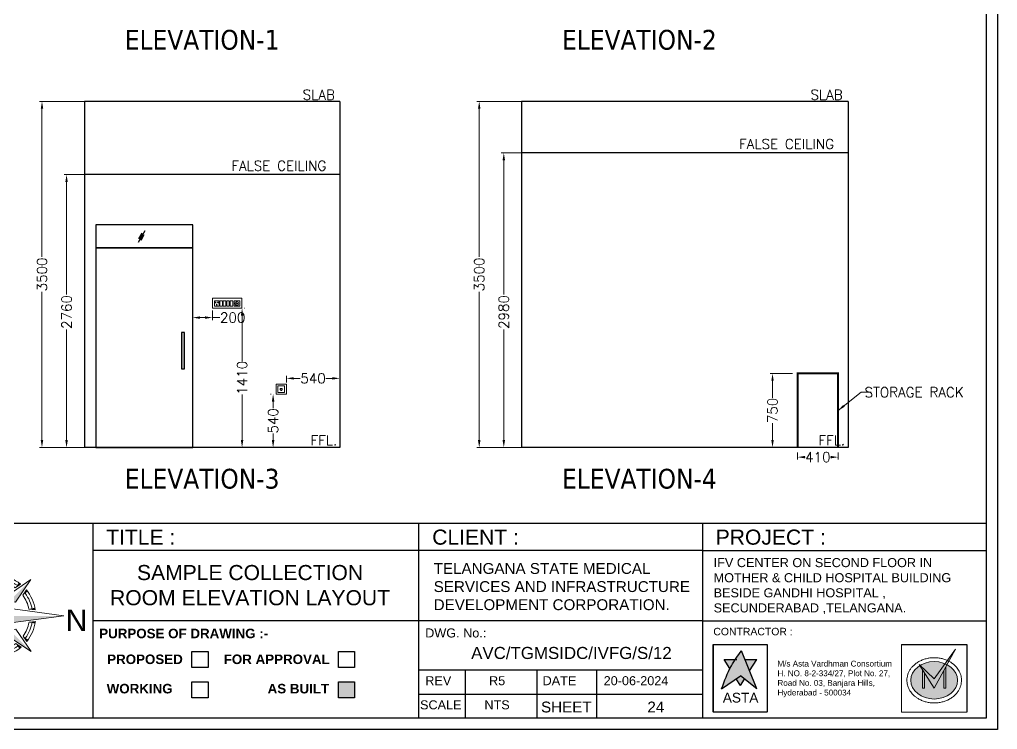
# Model space of a CAD drawing. Header units: millimetres. Extents: x 3552052 to 4144896, y -707811 to -630695.
# Drawn here: x 3852617 to 3862504, y -699197 to -692020 of the extents above; entities that cross this region are included whole.
import ezdxf
from ezdxf.enums import TextEntityAlignment as Align

# ---------------------------------------------------------------- set-up
doc = ezdxf.new("R2010")
doc.units = ezdxf.units.MM
doc.header["$LTSCALE"] = 6
doc.header["$MEASUREMENT"] = 0
doc.linetypes.add('HIDDEN', pattern=[0.375, 0.25, -0.125])
doc.layers.get('0').update_dxf_attribs({"linetype": 'CONTINUOUS', "lineweight": 0})
doc.layers.get('Defpoints').update_dxf_attribs({"linetype": 'CONTINUOUS', "lineweight": 0})
for name, color, linetype, lineweight in [('0.0', 8, 'CONTINUOUS', 0), ('ELE-4M RAW P.SB', 40, 'CONTINUOUS', 0), ('ELE-4M UPS P.SB', 3, 'CONTINUOUS', 0), ('ELE-6M RAW P.SB', 40, 'HIDDEN', 0), ('ELE-SOCKET NMBERING', 7, 'CONTINUOUS', 9), ('ELE.LAN POINT', 3, 'CONTINUOUS', 0), ('EQP', 6, 'CONTINUOUS', 0), ('formate text', 8, 'CONTINUOUS', 0), ('hatch', 252, 'CONTINUOUS', 0), ('MEP_HVAC_RA_DUCT', 1, 'CONTINUOUS', 0), ('MEP_HVAC_TEXT', 7, 'CONTINUOUS', 0), ('SECTION', 251, 'CONTINUOUS', 0), ('TITLE', 7, 'CONTINUOUS', 0), ('TXT', 7, 'CONTINUOUS', 0), ('WALL', 8, 'CONTINUOUS', 0)]:
    doc.layers.add(name, color=color, linetype=linetype, lineweight=lineweight)
doc.styles.add('Annotation', font='tahoma.ttf')
doc.styles.add('ARIAL', font='arial.ttf')
doc.styles.add('FORMATE', font='arialbd.ttf')
doc.styles.add('ROMANS', font='romans.shx')
doc.styles.add('style3', font='arialbd.ttf')
doc.dimstyles.new('AEPL1', dxfattribs={"dimtxt": 100, "dimasz": 75, "dimexe": 25, "dimexo": 50, "dimtad": 0, "dimdec": 0, "dimtxsty": 'ROMANS', "dimcen": 2.5, "dimclrd": 7, "dimclre": 7, "dimclrt": 7, "dimadec": 0, "dimazin": 0, "dimtfac": 1, "dimtdec": 0, "dimtmove": 0, "dimatfit": 3, "dimfxl": 1, "dimlwd": 0, "dimlwe": 0, "dimarcsym": 0})

# ---------------------------------------------------------------- blocks, each defined once
blk = doc.blocks.new('*D368')
at = {"layer": 'Defpoints', "color": 0, "transparency": 16777216}
for p in [(3853092.1, -693587.1), (3853479.8, -693587.1), (3853471.8, -696347.1)]:
    blk.add_point(p, dxfattribs=at)
at = {"layer": 'ELE-4M UPS P.SB', "color": 7, "lineweight": 0, "transparency": 16777216}
for p, q in [((3853429.8, -693587.1), (3853067.1, -693587.1)), ((3853092.1, -693662.1), (3853092.1, -694800.3)), ((3853092.1, -696272.1), (3853092.1, -695153.9)), ((3853421.8, -696347.1), (3853067.1, -696347.1))]:
    blk.add_line(p, q, dxfattribs=at)
at = {"layer": 'ELE-4M UPS P.SB', "color": 7, "transparency": 16777216}
for points in [[(3853079.6, -693662.1), (3853104.6, -693662.1), (3853092.1, -693587.1)], [(3853079.6, -696272.1), (3853104.6, -696272.1), (3853092.1, -696347.1)]]:
    blk.add_solid(points, dxfattribs=at)
at = {"layer": 'ELE-4M UPS P.SB', "color": 7, "lineweight": -3, "transparency": 16777216, "insert": (3853092.1, -694977.1), "char_height": 100, "attachment_point": 5, "rotation": 90, "style": 'ROMANS'}
blk.add_mtext('2760', dxfattribs=at)
blk = doc.blocks.new('*D369')
at = {"layer": 'Defpoints', "color": 0, "transparency": 16777216}
for p in [(3852843.7, -692847.1), (3853518.2, -692847.1), (3853471.8, -696347.1)]:
    blk.add_point(p, dxfattribs=at)
at = {"layer": 'ELE-4M UPS P.SB', "color": 7, "lineweight": 0, "transparency": 16777216}
for p, q in [((3853468.2, -692847.1), (3852818.7, -692847.1)), ((3852843.7, -692922.1), (3852843.7, -694420.3)), ((3852843.7, -696272.1), (3852843.7, -694773.9)), ((3853421.8, -696347.1), (3852818.7, -696347.1))]:
    blk.add_line(p, q, dxfattribs=at)
at = {"layer": 'ELE-4M UPS P.SB', "color": 7, "transparency": 16777216}
for points in [[(3852831.2, -692922.1), (3852856.2, -692922.1), (3852843.7, -692847.1)], [(3852831.2, -696272.1), (3852856.2, -696272.1), (3852843.7, -696347.1)]]:
    blk.add_solid(points, dxfattribs=at)
at = {"layer": 'ELE-4M UPS P.SB', "color": 7, "lineweight": -3, "transparency": 16777216, "insert": (3852843.7, -694597.1), "char_height": 100, "attachment_point": 5, "rotation": 90, "style": 'ROMANS'}
blk.add_mtext('3500', dxfattribs=at)
blk = doc.blocks.new('DFGG')
at = {"layer": 'ELE-4M RAW P.SB', "color": 40, "ltscale": 10}
for p, q in [((3584690.5, -679090.2), (3584683, -679091.7)), ((3584684.4, -679095.5), (3584690.9, -679091.3)), ((3584692, -679080.7), (3584692.3, -679088.5)), ((3584693.4, -679092), (3584698.4, -679097.8)), ((3584693.5, -679088.6), (3584695.9, -679081.4)), ((3584701, -679094.7), (3584694, -679091.1)), ((3584873.2, -679064.5), (3584919.4, -679064.5)), ((3584873.2, -679117.2), (3584873.2, -679064.5)), ((3584919.4, -679117.2), (3584873.2, -679117.2)), ((3584919.4, -679064.5), (3584919.4, -679117.2))]:
    blk.add_line(p, q, dxfattribs=at)
for points in [[(3584939.4, -679144.9), (3584643.2, -679144.9), (3584643.2, -679044.9), (3584939.4, -679044.9)], [(3584721.1, -679117.6), (3584663.1, -679117.6), (3584663.1, -679064.8), (3584721.1, -679064.8)], [(3584760.8, -679117.2), (3584734.4, -679117.2), (3584734.4, -679064.5), (3584760.8, -679064.5)], [(3584830.2, -679117.2), (3584803.8, -679117.2), (3584803.8, -679064.5), (3584830.2, -679064.5)], [(3584864.9, -679117.2), (3584838.5, -679117.2), (3584838.5, -679064.5), (3584864.9, -679064.5)]]:
    blk.add_lwpolyline(points, close=True, dxfattribs=at)
for radius in [19.1, 1.78]:
    blk.add_circle((3584692.4, -679090.3), radius, dxfattribs=at)
for centre, radius, start, end in [((3584883.1, -679101.2), 3.1, 5.26891, 272.51003), ((3584885.5, -679103.3), 2.5, 202.68381, 75.09514), ((3584896.3, -679077.8), 3.6, 307.15837, 232.84163), ((3584896.3, -679081.4), 2.29, 161.40312, 18.59688), ((3584907, -679103.3), 2.5, 104.90486, 337.31619), ((3584909.5, -679101.2), 3.1, 267.48997, 174.73109)]:
    blk.add_arc(centre, radius, start, end, dxfattribs=at)
at = {"layer": 'ELE-6M RAW P.SB', "color": 3, "linetype": 'ByBlock'}
blk.add_lwpolyline([(3584795.5, -679117.2), (3584769.1, -679117.2), (3584769.1, -679064.5), (3584795.5, -679064.5)], close=True, dxfattribs=at)
blk = doc.blocks.new('Voice')
at = {"layer": 'ELE.LAN POINT', "color": 6}
for points in [[(0, -32), (128, -32), (128, 92), (0, 92)], [(22, -10), (106, -10), (106, 70), (22, 70)], [(77, 21), (70, 21), (70, 12), (58, 12), (58, 21), (51, 21), (51, 39), (77, 39)], [(76, 23), (68, 23), (68, 13), (59, 13), (59, 23), (52, 23), (52, 37), (76, 37)]]:
    blk.add_lwpolyline(points, close=True, dxfattribs=at)
blk = doc.blocks.new('*D370')
at = {"layer": 'Defpoints', "color": 0, "transparency": 16777216}
for p in [(3854367.4, -694912.2), (3854567.4, -694912.2), (3854567.4, -695033.2)]:
    blk.add_point(p, dxfattribs=at)
at = {"layer": 'ELE-4M UPS P.SB', "color": 7, "lineweight": 0, "transparency": 16777216}
for p, q in [((3854367.4, -694962.2), (3854367.4, -695058.2)), ((3854442.4, -695033.2), (3854492.4, -695033.2)), ((3854567.4, -694962.2), (3854567.4, -695058.2)), ((3854567.4, -695033.2), (3854642.4, -695033.2))]:
    blk.add_line(p, q, dxfattribs=at)
at = {"layer": 'ELE-4M UPS P.SB', "color": 7, "transparency": 16777216}
for points in [[(3854442.4, -695020.7), (3854442.4, -695045.7), (3854367.4, -695033.2)], [(3854492.4, -695020.7), (3854492.4, -695045.7), (3854567.4, -695033.2)]]:
    blk.add_solid(points, dxfattribs=at)
at = {"layer": 'ELE-4M UPS P.SB', "color": 7, "lineweight": -3, "transparency": 16777216, "insert": (3854771.6, -695033.2), "char_height": 100, "attachment_point": 5, "style": 'ROMANS'}
blk.add_mtext('200', dxfattribs=at)
blk = doc.blocks.new('*D371')
at = {"layer": 'Defpoints', "color": 0, "transparency": 16777216}
for p in [(3854837.1, -694937.1), (3854837.1, -696347.1), (3854866.8, -696347.1)]:
    blk.add_point(p, dxfattribs=at)
at = {"layer": 'ELE-4M UPS P.SB', "color": 7, "lineweight": 0, "transparency": 16777216}
for p, q in [((3854887.1, -694937.1), (3854891.8, -694937.1)), ((3854866.8, -695012.1), (3854866.8, -695472.4)), ((3854866.8, -696272.1), (3854866.8, -695811.7)), ((3854887.1, -696347.1), (3854891.8, -696347.1))]:
    blk.add_line(p, q, dxfattribs=at)
at = {"layer": 'ELE-4M UPS P.SB', "color": 7, "transparency": 16777216}
for points in [[(3854854.3, -695012.1), (3854879.3, -695012.1), (3854866.8, -694937.1)], [(3854854.3, -696272.1), (3854879.3, -696272.1), (3854866.8, -696347.1)]]:
    blk.add_solid(points, dxfattribs=at)
at = {"layer": 'ELE-4M UPS P.SB', "color": 7, "lineweight": -3, "transparency": 16777216, "insert": (3854866.8, -695642.1), "char_height": 100, "attachment_point": 5, "rotation": 90, "style": 'ROMANS'}
blk.add_mtext('1410', dxfattribs=at)
blk = doc.blocks.new('*D372')
at = {"layer": 'Defpoints', "color": 0, "transparency": 16777216}
for p in [(3855210.3, -695807.1), (3855180.5, -696347.1), (3855210.3, -696347.1)]:
    blk.add_point(p, dxfattribs=at)
at = {"layer": 'ELE-4M UPS P.SB', "color": 7, "lineweight": 0, "transparency": 16777216}
for p, q in [((3855160.3, -695807.1), (3855155.5, -695807.1)), ((3855180.5, -695882.1), (3855180.5, -695947.9)), ((3855180.5, -696272.1), (3855180.5, -696206.3)), ((3855160.3, -696347.1), (3855155.5, -696347.1))]:
    blk.add_line(p, q, dxfattribs=at)
at = {"layer": 'ELE-4M UPS P.SB', "color": 7, "transparency": 16777216}
for points in [[(3855168, -695882.1), (3855193, -695882.1), (3855180.5, -695807.1)], [(3855168, -696272.1), (3855193, -696272.1), (3855180.5, -696347.1)]]:
    blk.add_solid(points, dxfattribs=at)
at = {"layer": 'ELE-4M UPS P.SB', "color": 7, "lineweight": -3, "transparency": 16777216, "insert": (3855180.5, -696077.1), "char_height": 100, "attachment_point": 5, "rotation": 90, "style": 'ROMANS'}
blk.add_mtext('540', dxfattribs=at)
blk = doc.blocks.new('*D373')
at = {"layer": 'Defpoints', "color": 0, "transparency": 16777216}
for p in [(3855854.4, -695647.6), (3855314.4, -695739.9), (3855854.4, -695739.9)]:
    blk.add_point(p, dxfattribs=at)
at = {"layer": 'ELE-4M UPS P.SB', "color": 7, "lineweight": 0, "transparency": 16777216}
for p, q in [((3855314.4, -695689.9), (3855314.4, -695622.6)), ((3855854.4, -695689.9), (3855854.4, -695622.6)), ((3855389.4, -695647.6), (3855455.2, -695647.6)), ((3855779.4, -695647.6), (3855713.6, -695647.6))]:
    blk.add_line(p, q, dxfattribs=at)
at = {"layer": 'ELE-4M UPS P.SB', "color": 7, "transparency": 16777216}
for points in [[(3855389.4, -695635.1), (3855389.4, -695660.1), (3855314.4, -695647.6)], [(3855779.4, -695635.1), (3855779.4, -695660.1), (3855854.4, -695647.6)]]:
    blk.add_solid(points, dxfattribs=at)
at = {"layer": 'ELE-4M UPS P.SB', "color": 7, "lineweight": -3, "transparency": 16777216, "insert": (3855584.4, -695647.6), "char_height": 100, "attachment_point": 5, "style": 'ROMANS'}
blk.add_mtext('540', dxfattribs=at)
blk = doc.blocks.new('*D374')
at = {"layer": 'Defpoints', "color": 0, "transparency": 16777216}
for p in [(3857512.9, -693367.1), (3857900.6, -693367.1), (3857892.6, -696347.1)]:
    blk.add_point(p, dxfattribs=at)
at = {"layer": 'ELE-4M UPS P.SB', "color": 7, "lineweight": 0, "transparency": 16777216}
for p, q in [((3857850.6, -693367.1), (3857487.9, -693367.1)), ((3857512.9, -693442.1), (3857512.9, -694800.3)), ((3857512.9, -696272.1), (3857512.9, -695153.9)), ((3857842.6, -696347.1), (3857487.9, -696347.1))]:
    blk.add_line(p, q, dxfattribs=at)
at = {"layer": 'ELE-4M UPS P.SB', "color": 7, "transparency": 16777216}
for points in [[(3857500.4, -693442.1), (3857525.4, -693442.1), (3857512.9, -693367.1)], [(3857500.4, -696272.1), (3857525.4, -696272.1), (3857512.9, -696347.1)]]:
    blk.add_solid(points, dxfattribs=at)
at = {"layer": 'ELE-4M UPS P.SB', "color": 7, "lineweight": -3, "transparency": 16777216, "insert": (3857512.9, -694977.1), "char_height": 100, "attachment_point": 5, "rotation": 90, "style": 'ROMANS'}
blk.add_mtext('2980', dxfattribs=at)
blk = doc.blocks.new('*D375')
at = {"layer": 'Defpoints', "color": 0, "transparency": 16777216}
for p in [(3857264.4, -692847.1), (3857939, -692847.1), (3857892.6, -696347.1)]:
    blk.add_point(p, dxfattribs=at)
at = {"layer": 'ELE-4M UPS P.SB', "color": 7, "lineweight": 0, "transparency": 16777216}
for p, q in [((3857889, -692847.1), (3857239.4, -692847.1)), ((3857264.4, -692922.1), (3857264.4, -694420.3)), ((3857264.4, -696272.1), (3857264.4, -694773.9)), ((3857842.6, -696347.1), (3857239.4, -696347.1))]:
    blk.add_line(p, q, dxfattribs=at)
at = {"layer": 'ELE-4M UPS P.SB', "color": 7, "transparency": 16777216}
for points in [[(3857251.9, -692922.1), (3857276.9, -692922.1), (3857264.4, -692847.1)], [(3857251.9, -696272.1), (3857276.9, -696272.1), (3857264.4, -696347.1)]]:
    blk.add_solid(points, dxfattribs=at)
at = {"layer": 'ELE-4M UPS P.SB', "color": 7, "lineweight": -3, "transparency": 16777216, "insert": (3857264.4, -694597.1), "char_height": 100, "attachment_point": 5, "rotation": 90, "style": 'ROMANS'}
blk.add_mtext('3500', dxfattribs=at)
blk = doc.blocks.new('*D593')
at = {"layer": 'Defpoints', "color": 0, "transparency": 16777216}
for p in [(3860483.1, -695597.1), (3860229.8, -696347.1), (3860483.1, -696347.1)]:
    blk.add_point(p, dxfattribs=at)
at = {"layer": 'MEP_HVAC_TEXT', "color": 7, "lineweight": 0, "transparency": 16777216}
for p, q in [((3860433.1, -695597.1), (3860204.8, -695597.1)), ((3860229.8, -695672.1), (3860229.8, -695842.9)), ((3860229.8, -696272.1), (3860229.8, -696101.3)), ((3860433.1, -696347.1), (3860204.8, -696347.1))]:
    blk.add_line(p, q, dxfattribs=at)
at = {"layer": 'MEP_HVAC_TEXT', "color": 7, "transparency": 16777216}
for points in [[(3860217.3, -695672.1), (3860242.3, -695672.1), (3860229.8, -695597.1)], [(3860217.3, -696272.1), (3860242.3, -696272.1), (3860229.8, -696347.1)]]:
    blk.add_solid(points, dxfattribs=at)
at = {"layer": 'MEP_HVAC_TEXT', "color": 7, "lineweight": -3, "transparency": 16777216, "insert": (3860229.8, -695972.1), "char_height": 100, "attachment_point": 5, "rotation": 90, "style": 'ROMANS'}
blk.add_mtext('750', dxfattribs=at)
blk = doc.blocks.new('*D600')
at = {"layer": 'Defpoints', "color": 0, "transparency": 16777216}
for p in [(3860483.1, -696347.1), (3860893.1, -696347.1), (3860893.1, -696443.9)]:
    blk.add_point(p, dxfattribs=at)
at = {"layer": 'MEP_HVAC_TEXT', "color": 7, "lineweight": 0, "transparency": 16777216}
for p, q in [((3860483.1, -696397.1), (3860483.1, -696468.9)), ((3860893.1, -696397.1), (3860893.1, -696468.9)), ((3860558.1, -696443.9), (3860558.9, -696443.9)), ((3860818.1, -696443.9), (3860817.3, -696443.9))]:
    blk.add_line(p, q, dxfattribs=at)
at = {"layer": 'MEP_HVAC_TEXT', "color": 7, "transparency": 16777216}
for points in [[(3860558.1, -696431.4), (3860558.1, -696456.4), (3860483.1, -696443.9)], [(3860818.1, -696431.4), (3860818.1, -696456.4), (3860893.1, -696443.9)]]:
    blk.add_solid(points, dxfattribs=at)
at = {"layer": 'MEP_HVAC_TEXT', "color": 7, "lineweight": -3, "transparency": 16777216, "insert": (3860688.1, -696443.9), "char_height": 100, "attachment_point": 5, "style": 'ROMANS'}
blk.add_mtext('410', dxfattribs=at)
blk = doc.blocks.new('A$C4A7C6C7E')
at = {"layer": 'TITLE', "color": 8, "lineweight": 5}
for p, q in [((-4207, 4144), (0, 26095)), ((0, 26095), (0, 0)), ((0, 0), (0, 26095)), ((4144, 4207), (0, 26095)), ((-2825, 17519), (-2234, 20757)), ((2559, 17560), (1919, 20788)), ((-6941, 10518), (-18592, 18312)), ((-10622, 6781), (-18592, 18312)), ((-10607, 14226), (-13343, 16056)), ((6781, 10622), (18312, 18592)), ((10390, 14385), (13098, 16257)), ((10518, 6941), (18312, 18592)), ((-14385, 10390), (-16257, 13098)), ((-7437, 7325), (-6941, 10518)), ((7325, 7437), (6781, 10622)), ((14226, 10607), (16056, 13343)), ((-7437, 7325), (-10622, 6781)), ((7325, 7437), (10518, 6941)), ((-4207, 4144), (-26095, 0)), ((0, 0), (-26095, 0)), ((-26095, 0), (0, 0)), ((-4144, -4207), (-26095, 0)), ((-17560, 2559), (-20788, 1919)), ((-4207, 4144), (0, 0)), ((0, 0), (-4207, 4144)), ((0, 0), (-4144, -4207)), ((-4144, -4207), (0, 0)), ((0, 0), (4144, 4207)), ((4144, 4207), (0, 0)), ((0, 0), (4207, -4144)), ((4207, -4144), (0, 0)), ((0, 0), (0, -26095)), ((0, -26095), (0, 0)), ((17394, 3514), (20646, 3095)), ((17394, 3514), (20646, 3095)), ((-17519, -2825), (-20757, -2234)), ((-4144, -4207), (0, -26095)), ((4207, -4144), (0, -26095)), ((17433, -3312), (20680, -2857)), ((17433, -3312), (20680, -2857)), ((17434, -3310), (20680, -2857)), ((-10518, -6941), (-18312, -18592)), ((-7325, -7437), (-10518, -6941)), ((-7325, -7437), (-6781, -10622)), ((7437, -7325), (6941, -10518)), ((7437, -7325), (10622, -6781)), ((10622, -6781), (18592, -18312)), ((-6781, -10622), (-18312, -18592)), ((-14226, -10607), (-16056, -13343)), ((-10390, -14385), (-13098, -16257)), ((6941, -10518), (18592, -18312)), ((10607, -14226), (13343, -16056)), ((14385, -10390), (16257, -13098)), ((-2559, -17560), (-1919, -20788)), ((2825, -17519), (2234, -20757))]:
    blk.add_line(p, q, dxfattribs=at)
at = {"layer": 'TITLE', "color": 5}
for p in [(4144, 4207), (4207, -4144)]:
    blk.add_line(p, (35289, 0), dxfattribs=at)
at = {"layer": 'TITLE', "color": 8, "lineweight": 5}
for radius, start, end in [(20877, 96.14269, 129.72625), (20877, 51.14269, 84.72625), (19311, 99.1612, 126.70773), (17745, 99.1612, 126.70773), (17745, 54.16121, 81.70773), (19311, 54.16121, 81.70773), (20877, 141.14269, 174.72625), (19311, 144.16121, 171.70773), (17745, 144.16121, 171.70773), (17745, 11.42181, 36.70773), (19311, 9.85136, 36.70773), (20877, 8.52692, 39.72625), (20877, 186.14269, 219.72625), (19311, 189.1612, 216.70773), (17745, 189.1612, 216.70773), (17745, 324.16121, 349.24868), (19311, 324.16121, 350.81434), (20877, 321.14269, 352.1348), (17745, 234.16121, 261.70773), (17745, 279.1612, 306.70773), (20877, 231.14269, 264.72625), (19311, 234.16121, 261.70773), (20877, 276.14269, 309.72625), (19311, 279.1612, 306.70773)]:
    blk.add_arc((0, 0), radius, start, end, dxfattribs=at)
for points in [[(0, 26095), (4144, 4207), (0, 0)], [(-3324, 20610), (-2234, 20757), (-2825, 17519)], [(3011, 20658), (1919, 20788), (2559, 17560)], [(-18592, 18312), (-6941, 10518), (-7437, 7325)], [(-13343, 16056), (-12479, 16737), (-10607, 14226)], [(18312, 18592), (10518, 6941), (7325, 7437)], [(13098, 16257), (12223, 16924), (10390, 14385)], [(-16257, 13098), (-16924, 12223), (-14385, 10390)], [(16056, 13343), (16737, 12479), (14226, 10607)], [(-26095, 0), (-4207, 4144), (0, 0)], [(-20658, 3011), (-20788, 1919), (-17560, 2559)], [(0, -26095), (-4144, -4207), (0, 0)], [(20646, 3095), (20457, 4167), (17394, 3514)], [(-20610, -3324), (-20757, -2234), (-17519, -2825)], [(20680, -2857), (20503, -3930), (17433, -3312)], [(-18312, -18592), (-10518, -6941), (-7325, -7437)], [(18592, -18312), (6941, -10518), (7437, -7325)], [(-16056, -13343), (-16737, -12479), (-14226, -10607)], [(-13098, -16257), (-12223, -16924), (-10390, -14385)], [(13343, -16056), (12479, -16737), (10607, -14226)], [(16257, -13098), (16924, -12223), (14385, -10390)], [(-3011, -20658), (-1919, -20788), (-2559, -17560)], [(3324, -20610), (2234, -20757), (2825, -17519)]]:
    blk.add_solid(points, dxfattribs=at)
at = {"layer": 'TITLE', "color": 5}
blk.add_solid([(35289, 0), (4207, -4144), (0, 0)], dxfattribs=at)
blk = doc.blocks.new('IVF-CONTRACTOR')
at = {"lineweight": -3, "true_color": 0x293189}
h = blk.add_hatch(color=177, dxfattribs=at)
h.dxf.hatch_style = 1
edge = h.paths.add_edge_path()
edge.add_spline(control_points=[(3037286, -1386527), (3037185, -1386667), (3036944, -1387001), (3036801, -1387388), (3036719, -1387609)], knot_values=[0, 0, 0, 0, 519.520055, 1226.818077, 1226.818077, 1226.818077, 1226.818077], degree=3, periodic=0)
edge.add_line((3036719, -1387609), (3037255, -1387240))
edge.add_line((3037255, -1387240), (3037717, -1387609))
edge.add_line((3037717, -1387609), (3037286, -1386527))
at = {"lineweight": -3, "true_color": 0xc7c8ca}
h = blk.add_hatch(color=9, dxfattribs=at)
h.dxf.hatch_style = 1
edge = h.paths.add_edge_path()
edge.add_spline(control_points=[(3036953, -1387033), (3036967, -1387008), (3037022, -1386919), (3037088, -1386836), (3037139, -1386779)], knot_values=[3356.588859, 3356.588859, 3356.588859, 3356.588859, 3831.174934, 5081.098827, 5081.098827, 5081.098827, 5081.098827], degree=3, periodic=0)
edge.add_line((3037139, -1386779), (3036793, -1386779))
edge.add_line((3036793, -1386779), (3036953, -1387033))
h.paths.add_polyline_path([(3037717, -1386779), (3037386, -1386779), (3037515, -1387102)])
h.paths.add_polyline_path([(3037370, -1387332), (3037255, -1387240), (3037134, -1387323), (3037255, -1387517)])
at = {"true_color": 0xed1f24}
h = blk.add_hatch(color=240, dxfattribs=at)
h.dxf.hatch_style = 1
edge = h.paths.add_edge_path()
edge.add_line((3042329, -1386921), (3042349, -1386951))
edge.add_ellipse((3042760, -1387369), major_axis=(-665, 0), ratio=0.800236, start_angle=-52.6357, end_angle=-51.8324, ccw=False)
edge.add_line((3042356, -1386946), (3042329, -1386921))
at = {"layer": '0.0', "true_color": 0xed1f24}
h = blk.add_hatch(color=240, dxfattribs=at)
h.dxf.hatch_style = 1
edge = h.paths.add_edge_path()
edge.add_line((3042760, -1387590), (3043125, -1386925))
edge.add_ellipse((3042760, -1387369), major_axis=(-665, 0), ratio=0.800236, start_angle=-123.3804, end_angle=-117.8517)
edge.add_line((3043070, -1386899), (3042760, -1387331))
edge.add_line((3042760, -1387331), (3042356, -1386946))
edge.add_ellipse((3042760, -1387369), major_axis=(-665, 0), ratio=0.800236, start_angle=-52.6357, end_angle=-51.8324)
edge.add_line((3042349, -1386951), (3042760, -1387590))
edge = h.paths.add_edge_path()
edge.add_spline(control_points=[(3043179, -1386828), (3043165, -1386821), (3043150, -1386814), (3043136, -1386807)], knot_values=[-2.156071, -2.156071, -2.156071, -2.156071, -2.090953, -2.090953, -2.090953, -2.090953], degree=3, periodic=0)
edge.add_line((3043136, -1386807), (3043070, -1386899))
edge.add_ellipse((3042760, -1387369), major_axis=(-665, 0), ratio=0.800236, start_angle=-123.3804, end_angle=-117.8517, ccw=False)
edge.add_line((3043125, -1386925), (3043179, -1386828))
edge = h.paths.add_edge_path()
edge.add_line((3043367, -1386486), (3043136, -1386807))
edge.add_spline(control_points=[(3043136, -1386807), (3043150, -1386814), (3043165, -1386821), (3043179, -1386828)], knot_values=[-2.156071, -2.156071, -2.156071, -2.156071, -2.090953, -2.090953, -2.090953, -2.090953], degree=3, periodic=0)
edge.add_line((3043179, -1386828), (3043367, -1386486))
at = {"layer": '0.0', "true_color": 0x139b48}
h = blk.add_hatch(color=114, dxfattribs=at)
h.dxf.hatch_style = 1
edge = h.paths.add_edge_path()
edge.add_ellipse((3042760, -1387369), major_axis=(-665, 0), ratio=0.800236, start_angle=-51.8324, end_angle=236.6196)
edge.add_line((3043125, -1386925), (3043091, -1386988))
edge.add_line((3043091, -1386988), (3043091, -1387590))
edge.add_line((3043091, -1387590), (3043036, -1387590))
edge.add_line((3043036, -1387590), (3043036, -1387088))
edge.add_line((3043036, -1387088), (3042760, -1387590))
edge.add_line((3042760, -1387590), (3042484, -1387160))
edge.add_line((3042484, -1387160), (3042484, -1387590))
edge.add_line((3042484, -1387590), (3042428, -1387590))
edge.add_line((3042428, -1387590), (3042428, -1387075))
edge.add_line((3042428, -1387075), (3042349, -1386951))
edge = h.paths.add_edge_path()
edge.add_ellipse((3042760, -1387369), major_axis=(-665, 0), ratio=0.800236, start_angle=-117.8517, end_angle=-52.6357)
edge.add_line((3042356, -1386946), (3042760, -1387331))
edge.add_line((3042760, -1387331), (3043070, -1386899))
at = {"layer": '0.0', "true_color": 0x000000}
h = blk.add_hatch(color=18, dxfattribs=at)
h.dxf.hatch_style = 1
h.paths.add_polyline_path([(3042484, -1387160), (3042428, -1387075), (3042428, -1387590), (3042484, -1387590)])
h.paths.add_polyline_path([(3043036, -1387590), (3043091, -1387590), (3043091, -1386988), (3043036, -1387088)])
at = {"lineweight": -3}
for p, q in [((3036484, -1386350), (3038013, -1386350)), ((3036484, -1388267), (3036484, -1386350)), ((3036485, -1386350), (3038009, -1386350)), ((3036485, -1388278), (3036485, -1386350)), ((3038013, -1386350), (3038013, -1388267)), ((3041829, -1386350), (3043688, -1386350)), ((3043688, -1386350), (3043688, -1388278)), ((3038011, -1388278), (3036483, -1388278))]:
    blk.add_line(p, q, dxfattribs=at)
at = {"color": 251, "lineweight": -3, "true_color": 0x636466}
for p, q in [((3037717, -1387609), (3037286, -1386527)), ((3036793, -1386779), (3037155, -1386779)), ((3036953, -1387033), (3036793, -1386779)), ((3037386, -1386779), (3037717, -1386779)), ((3037515, -1387102), (3037717, -1386779)), ((3036719, -1387609), (3037255, -1387240)), ((3037255, -1387517), (3037134, -1387323)), ((3037717, -1387609), (3037255, -1387240)), ((3037255, -1387517), (3037370, -1387332))]:
    blk.add_line(p, q, dxfattribs=at)
blk.add_spline([(3036719, -1387609), (3036998, -1386959), (3037286, -1386527)], degree=3, dxfattribs=at)
at = {"layer": '0.0'}
for p, q in [((3036485, -1386350), (3038009, -1386350)), ((3036485, -1388278), (3036485, -1386350)), ((3036485, -1388278), (3036485, -1386350)), ((3036485, -1386350), (3038009, -1386350)), ((3038013, -1386350), (3038013, -1388278)), ((3041829, -1386350), (3043688, -1386350)), ((3041829, -1388278), (3041829, -1386350)), ((3043688, -1386350), (3043688, -1388278)), ((3038009, -1388278), (3036485, -1388278)), ((3043688, -1388278), (3041829, -1388278))]:
    blk.add_line(p, q, dxfattribs=at)
at = {"layer": '0.0', "color": 18, "true_color": 0x000000}
for p, q in [((3042760, -1387590), (3043367, -1386486)), ((3042760, -1387331), (3043367, -1386486)), ((3042760, -1387590), (3042329, -1386921)), ((3042329, -1386921), (3042760, -1387331)), ((3042428, -1387075), (3042428, -1387590)), ((3042484, -1387590), (3042484, -1387160)), ((3043036, -1387088), (3043036, -1387590)), ((3043091, -1387590), (3043091, -1386988)), ((3042428, -1387590), (3042484, -1387590)), ((3043036, -1387590), (3043091, -1387590))]:
    blk.add_line(p, q, dxfattribs=at)
at = {"layer": '0.0'}
blk.add_ellipse((3042760, -1387369), major_axis=(-665, 0), ratio=0.800236, start_param=-3.141592653589793, end_param=3.141592653589793, dxfattribs=at)
blk.add_open_spline([(3043535, -1387369), (3043535, -1387353), (3043534, -1387336), (3043530, -1387296), (3043527, -1387272), (3043516, -1387226), (3043509, -1387202), (3043492, -1387157), (3043483, -1387135), (3043460, -1387092), (3043448, -1387071), (3043420, -1387031), (3043405, -1387011), (3043372, -1386974), (3043355, -1386956), (3043318, -1386922), (3043298, -1386906), (3043258, -1386875), (3043236, -1386861), (3043183, -1386829), (3043150, -1386812), (3043081, -1386783), (3043045, -1386771), (3042972, -1386750), (3042935, -1386742), (3042860, -1386731), (3042821, -1386728), (3042745, -1386726), (3042706, -1386727), (3042630, -1386735), (3042593, -1386741), (3042518, -1386757), (3042482, -1386768), (3042412, -1386794), (3042377, -1386809), (3042312, -1386843), (3042280, -1386862), (3042221, -1386905), (3042194, -1386928), (3042147, -1386974), (3042127, -1386996), (3042091, -1387042), (3042074, -1387067), (3042045, -1387117), (3042033, -1387143), (3042012, -1387197), (3042003, -1387225), (3041992, -1387276), (3041988, -1387299), (3041984, -1387347), (3041984, -1387371), (3041986, -1387418), (3041989, -1387442), (3041997, -1387489), (3042003, -1387512), (3042018, -1387557), (3042026, -1387580), (3042047, -1387623), (3042058, -1387645), (3042084, -1387686), (3042098, -1387706), (3042129, -1387744), (3042145, -1387762), (3042180, -1387798), (3042199, -1387814), (3042238, -1387846), (3042259, -1387861), (3042311, -1387894), (3042343, -1387912), (3042409, -1387944), (3042444, -1387957), (3042515, -1387980), (3042552, -1387989), (3042626, -1388003), (3042664, -1388007), (3042740, -1388012), (3042778, -1388012), (3042854, -1388008), (3042892, -1388003), (3042966, -1387989), (3043003, -1387980), (3043074, -1387958), (3043109, -1387944), (3043175, -1387913), (3043208, -1387895), (3043268, -1387856), (3043297, -1387834), (3043351, -1387787), (3043376, -1387761), (3043416, -1387713), (3043432, -1387690), (3043462, -1387643), (3043475, -1387619), (3043497, -1387569), (3043507, -1387543), (3043522, -1387491), (3043527, -1387464), (3043533, -1387415), (3043535, -1387392), (3043535, -1387369)], degree=3, knots=[-3.141593, -3.141593, -3.141593, -3.141593, -3.06788, -3.06788, -2.960953, -2.960953, -2.854026, -2.854026, -2.747099, -2.747099, -2.640172, -2.640172, -2.533245, -2.533245, -2.426319, -2.426319, -2.319392, -2.319392, -2.212465, -2.212465, -2.059875, -2.059875, -1.907286, -1.907286, -1.754697, -1.754697, -1.602107, -1.602107, -1.449518, -1.449518, -1.296928, -1.296928, -1.144339, -1.144339, -0.99175, -0.99175, -0.83916, -0.83916, -0.686571, -0.686571, -0.558641, -0.558641, -0.43071, -0.43071, -0.30278, -0.30278, -0.17485, -0.17485, -0.068516, -0.068516, 0.037819, 0.037819, 0.144154, 0.144154, 0.250488, 0.250488, 0.356823, 0.356823, 0.463157, 0.463157, 0.569492, 0.569492, 0.675826, 0.675826, 0.782161, 0.782161, 0.888495, 0.888495, 1.039928, 1.039928, 1.191361, 1.191361, 1.342794, 1.342794, 1.494227, 1.494227, 1.64566, 1.64566, 1.797093, 1.797093, 1.948526, 1.948526, 2.099959, 2.099959, 2.251392, 2.251392, 2.402825, 2.402825, 2.554258, 2.554258, 2.675591, 2.675591, 2.796924, 2.796924, 2.918258, 2.918258, 3.039591, 3.039591, 3.141593, 3.141593, 3.141593, 3.141593], dxfattribs=at)
at = {"lineweight": -3, "attachment_point": 1, "style": 'ARIAL'}
for s, width, gutter_width, insert, char_height in [('{\\C256;CONTRACTOR :}', 3919.85, 1060, (3036485, -1385878), 212.06), ('{\\C256;M/s Asta Vardhman Consortium\\PH. NO. 8-2-334/27, Plot No. 27, Road No. 03, Banjara Hills, Hyderabad - 500034}', 3696.75, 822, (3038306, -1386813), 164.38)]:
    blk.add_mtext_dynamic_manual_height_columns(s, width=width, gutter_width=gutter_width, heights=[0], dxfattribs=dict(at, insert=insert, char_height=char_height))
at = {"lineweight": 100, "insert": (3036754, -1387723), "char_height": 276.9, "attachment_point": 1, "style": 'ARIAL'}
blk.add_mtext_dynamic_manual_height_columns('ASTA', width=997.56, gutter_width=254, heights=[0], dxfattribs=at)

msp = doc.modelspace()

# ---------------------------------------------------------------- hatches: boundary and pattern name
at = {"lineweight": -3, "ltscale": 0.1}
h = msp.add_hatch(color=254, dxfattribs=at)
h.dxf.hatch_style = 1
h.paths.add_polyline_path([(3854253.1, -695551), (3854285.7, -695551), (3854285.7, -695183.5), (3854253.1, -695183.5)])
at = {"layer": 'MEP_HVAC_TEXT', "lineweight": -3}
h = msp.add_hatch(color=1, dxfattribs=at)
h.dxf.hatch_style = 1
h.paths.add_polyline_path([(3855840.2, -698717), (3855840.2, -698876), (3856002.4, -698876), (3856002.4, -698717)])

# ---------------------------------------------------------------- linework, layer by layer
at = {"lineweight": -3}
for p, q in [((3862389.8, -697115.9), (3851617.8, -697115.9)), ((3856655.5, -699082.8), (3856655.5, -697115.9))]:
    msp.add_line(p, q, dxfattribs=at)
at = {"color": 7, "lineweight": 30}
msp.add_line((3862389.8, -699082.8), (3856655.5, -699082.8), dxfattribs=at)
for points in [[(3862503.8, -682677.7), (3862503.8, -699196.8), (3851503.8, -699196.8), (3851503.8, -682677.7)], [(3862389.8, -682791.7), (3862389.8, -699082.8), (3851617.8, -699082.8), (3851617.8, -682791.7)]]:
    msp.add_lwpolyline(points, close=True, dxfattribs=at)
at = {"color": 7, "lineweight": -3, "ltscale": 0.1}
msp.add_lwpolyline([(3854253.1, -695551), (3854285.7, -695551), (3854285.7, -695183.5), (3854253.1, -695183.5)], close=True, dxfattribs=at)
at = {"layer": '0.0', "color": 7, "lineweight": 30, "elevation": -61}
for points in [[(3854360, -698410.4), (3854522.2, -698410.4), (3854522.2, -698569.4), (3854360, -698569.4)], [(3855840.2, -698410.4), (3856002.4, -698410.4), (3856002.4, -698569.4), (3855840.2, -698569.4)], [(3854360, -698717), (3854522.2, -698717), (3854522.2, -698876), (3854360, -698876)], [(3855840.2, -698717), (3856002.4, -698717), (3856002.4, -698876), (3855840.2, -698876)]]:
    msp.add_lwpolyline(points, close=True, dxfattribs=at)
at = {"layer": 'EQP', "lineweight": -3}
msp.add_line((3860993.1, -696347.1), (3860893.1, -696347.1), dxfattribs=at)
at = {"layer": 'EQP', "lineweight": -3, "const_width": 20}
msp.add_lwpolyline([(3860893.1, -696347.1), (3860893.1, -695597.1), (3860483.1, -695597.1), (3860483.1, -696347.1)], dxfattribs=at)
at = {"layer": 'hatch', "color": 7, "lineweight": 30}
msp.add_line((3862389.8, -697115.4), (3862389.8, -699082.8), dxfattribs=at)
at = {"layer": 'MEP_HVAC_RA_DUCT', "color": 7, "lineweight": 30}
for p, q in [((3853272.4, -692847.1), (3853272.4, -696347.1)), ((3855854.4, -692847.1), (3855854.4, -696347.1)), ((3857693.1, -692847.1), (3857693.1, -696347.1)), ((3860993.1, -692847.1), (3860993.1, -696347.1))]:
    msp.add_line(p, q, dxfattribs=at)
for points in [[(3855854.4, -692847.1), (3853272.4, -692847.1)], [(3860993.1, -692847.1), (3857693.1, -692847.1)], [(3860993.1, -693367.1), (3857693.1, -693367.1)], [(3855854.4, -693587.1), (3853272.4, -693587.1)], [(3855854.4, -696347.1), (3853272.4, -696347.1)], [(3860993.1, -696347.1), (3857693.1, -696347.1)]]:
    msp.add_lwpolyline(points, dxfattribs=at)
at = {"layer": 'MEP_HVAC_RA_DUCT', "color": 7, "lineweight": -3}
for points in [[(3853387.4, -694327.1), (3854367.4, -694327.1), (3854367.4, -694097.1), (3853387.4, -694097.1)], [(3853387.4, -696347.1), (3854367.4, -696347.1), (3854367.4, -694327.1), (3853387.4, -694327.1)]]:
    msp.add_lwpolyline(points, close=True, dxfattribs=at)
at = {"layer": 'MEP_HVAC_TEXT', "lineweight": -3}
for p, q in [((3853359, -697115.9), (3853359, -699082.8)), ((3859521.4, -697115.9), (3859521.4, -699082.8)), ((3856655.5, -697387), (3853359, -697387)), ((3859521.4, -697387), (3856655.5, -697387)), ((3859521.4, -697387), (3862389.8, -697387)), ((3856655.5, -698099.1), (3853359, -698099.1)), ((3859521.4, -698099.3), (3856653, -698099.1)), ((3859521.4, -698099.3), (3862389.8, -698099.1)), ((3856655.5, -698594.5), (3859521.4, -698594.5)), ((3857121.4, -698594.5), (3857121.4, -699082.8)), ((3857847, -698594.5), (3857847, -699082.8)), ((3858449.1, -698594.5), (3858449.1, -699082.8)), ((3856655.5, -698838.7), (3859521.4, -698838.7))]:
    msp.add_line(p, q, dxfattribs=at)
at = {"layer": 'SECTION', "color": 5, "lineweight": -3, "ltscale": 500}
for p, q in [((3853818.6, -694271), (3853886, -694153)), ((3853823.6, -694236.3), (3853856, -694179.6)), ((3853845.7, -694249.4), (3853877.6, -694193.5))]:
    msp.add_line(p, q, dxfattribs=at)

# ---------------------------------------------------------------- block references
at = {"color": 240, "lineweight": -3, "true_color": 0xed1f24, "xscale": 0.3558619579861647, "yscale": 0.3558619579861647, "zscale": 0.3558619579861647}
msp.add_blockref('IVF-CONTRACTOR', (2779062.1, -204988.3), dxfattribs=at)
at = {"layer": 'ELE-4M UPS P.SB', "color": 0, "lineweight": -3, "rotation": 180}
msp.add_blockref('DFGG', (7439506.8, -1373982), dxfattribs=at)
at = {"layer": 'ELE.LAN POINT', "color": 7, "lineweight": 30, "xscale": -0.8135966191344682, "yscale": 0.8135966191344682, "zscale": 0.8135966191344682, "rotation": 359.9999999999999}
msp.add_blockref('Voice', (3855314.4, -695781.2), dxfattribs=at)
at = {"layer": 'TITLE', "lineweight": -3, "extrusion": (1.31196e-09, -7.57547e-09, 1), "xscale": 0.01974408105399397, "yscale": 0.01974408105399397, "zscale": 0.01974408105399397}
msp.add_blockref('A$C4A7C6C7E', (3852368.6, -698048.6, 0), dxfattribs=at)

# ---------------------------------------------------------------- texts
at = {"lineweight": -3, "char_height": 200, "width": 2697.906, "attachment_point": 3, "style": 'Annotation'}
for s, insert in [('\\pxql;ELEVATION-1', (3856379.2, -692124.5)), ('\\pxql;ELEVATION-2', (3860800, -692124.5)), ('\\pxql;ELEVATION-3', (3856379.2, -696561.9)), ('\\pxql;ELEVATION-4', (3860800, -696561.9))]:
    msp.add_mtext(s, dxfattribs=dict(at, insert=insert))
at = {"layer": 'ELE-SOCKET NMBERING', "color": 0, "lineweight": -3, "char_height": 100.004, "width": 2358.602, "attachment_point": 1, "style": 'Annotation'}
for s, insert in [('{\\Fromans|c0;SLAB}', (3855479.7, -692730.3)), ('{\\Fromans|c0;SLAB}', (3860613.5, -692730.3)), ('{\\Fromans|c0;FALSE CEILING }', (3859891.8, -693228.4)), ('{\\Fromans|c0;FALSE CEILING }', (3854758, -693448.4)), ('{\\Fromans|c0;FFL.}', (3855559.7, -696223.6)), ('{\\Fromans|c0;FFL.}', (3860693.5, -696223.6))]:
    msp.add_mtext(s, dxfattribs=dict(at, insert=insert))
at = {"layer": 'formate text', "color": 7, "lineweight": 30, "ltscale": 100, "style": 'style3'}
msp.add_text('PURPOSE OF DRAWING :-', height=96.556, dxfattribs=at).set_placement((3853422.3, -698274.8, -61))
at = {"layer": 'formate text', "color": 7, "lineweight": 30, "style": 'FORMATE'}
for s, height, p in [('PROPOSED ', 96.56, (3854304.7, -698535.8, -61)), ('FOR APPROVAL', 96.556, (3855752.8, -698535.8, -61)), ('WORKING', 96.56, (3854164.7, -698832.5, -61)), ('AS BUILT', 96.56, (3855746.9, -698832.5, -61))]:
    msp.add_text(s, height=height, dxfattribs=at).set_placement(p, align=Align.RIGHT)
at = {"layer": 'TITLE', "color": 7, "lineweight": 30, "style": 'ARIAL'}
for s, height, p in [('TITLE :', 152.58, (3853492.7, -697328.9)), ('CLIENT :', 152.58, (3856789.3, -697328.9)), ('PROJECT :', 152.58, (3859655.2, -697328.9)), ('DWG. No.:', 91.55, (3856718.1, -698267.2))]:
    msp.add_text(s, height=height, dxfattribs=at).set_placement(p)
at = {"layer": 'TITLE', "color": 5, "lineweight": -3, "style": 'ARIAL'}
msp.add_text('N', height=218, rotation=180, dxfattribs=at).set_placement((3853302.8, -697984.8, 0))
at = {"layer": 'TITLE', "color": 7, "lineweight": 30, "style": 'ARIAL'}
for s, height, p in [('REV', 91.55, (3856850.5, -698704)), ('R5', 91.55, (3857445.4, -698704)), ('DATE', 91.55, (3858075.7, -698704)), ('20-06-2024', 91.55, (3858849.6, -698704)), ('SCALE', 91.55, (3856875.7, -698948.1)), ('NTS', 91.55, (3857444.9, -698948.1)), ('SHEET', 109.85, (3858145.2, -698970)), ('24', 109.85, (3859050.1, -698970))]:
    msp.add_text(s, height=height, dxfattribs=at).set_placement(p, align=Align.MIDDLE_CENTER)
at = {"layer": 'TITLE', "color": 7, "lineweight": 30, "attachment_point": 1, "style": 'ARIAL'}
for s, width, gutter_width, insert, char_height in [('{\\C256;TELANGANA STATE MEDICAL SERVICES AND INFRASTRUCTURE DEVELOPMENT CORPORATION.}', 2742.474, 6.1, (3856803.8, -697514.6), 109.854), ('\\pxql;IFV CENTER ON SECOND FLOOR IN MOTHER & CHILD HOSPITAL BUILDING BESIDE GANDHI HOSPITAL , SECUNDERABAD ,TELANGANA. ', 2742.474, 6.1, (3859634.5, -697464.4), 91.5454), ('\\pxqc;SAMPLE COLLECTION ROOM ELEVATION LAYOUT', 2950.267, 6.1, (3853472, -697534.4), 152.576), ('\\pxqc;AVC/TGMSIDC/IVFG/S/12', 3290.919, 7.32, (3856551.2, -698362.6), 122.061)]:
    msp.add_mtext_dynamic_manual_height_columns(s, width=width, gutter_width=gutter_width, heights=[0], dxfattribs=dict(at, insert=insert, char_height=char_height))
at = {"layer": 'TXT', "lineweight": -3, "insert": (3861160.5, -695737.7), "char_height": 100, "attachment_point": 1, "style": 'ROMANS'}
msp.add_mtext('STORAGE RACK', dxfattribs=at)

# ---------------------------------------------------------------- dimensions: what is measured, and where the dimension line sits
at = {"layer": 'ELE-4M UPS P.SB', "color": 0, "lineweight": -3}
for base, p1, p2, picture, middle in [((3852843.7, -692847.1), (3853471.8, -696347.1), (3853518.2, -692847.1), '*D369', (3852843.7, -694597.1)), ((3857264.4, -692847.1), (3857892.6, -696347.1), (3857939, -692847.1), '*D375', (3857264.4, -694597.1)), ((3857512.9, -693367.1), (3857892.6, -696347.1), (3857900.6, -693367.1), '*D374', (3857512.9, -694977.1)), ((3853092.1, -693587.1), (3853471.8, -696347.1), (3853479.8, -693587.1), '*D368', (3853092.1, -694977.1))]:
    dim = msp.add_linear_dim(base=base, p1=p1, p2=p2, angle=90, dimstyle='AEPL1', dxfattribs=at)
    dim.commit()
    dim.dimension.update_dxf_attribs({"geometry": picture, "text_midpoint": middle, "dimtype": 160})
for base, p1, p2, picture, middle in [((3854567.4, -695033.2), (3854367.4, -694912.2), (3854567.4, -694912.2), '*D370', (3854771.6, -695033.2)), ((3855854.4, -695647.6), (3855314.4, -695739.9), (3855854.4, -695739.9), '*D373', (3855584.4, -695647.6))]:
    dim = msp.add_linear_dim(base=base, p1=p1, p2=p2, dimstyle='AEPL1', dxfattribs=at)
    dim.commit()
    dim.dimension.update_dxf_attribs({"geometry": picture, "text_midpoint": middle})
for base, p1, p2, picture, middle in [((3854866.8, -696347.1), (3854837.1, -694937.1), (3854837.1, -696347.1), '*D371', (3854866.8, -695642.1)), ((3855180.5, -696347.1), (3855210.3, -695807.1), (3855210.3, -696347.1), '*D372', (3855180.5, -696077.1))]:
    dim = msp.add_linear_dim(base=base, p1=p1, p2=p2, angle=90, dimstyle='AEPL1', dxfattribs=at)
    dim.commit()
    dim.dimension.update_dxf_attribs({"geometry": picture, "text_midpoint": middle})
at = {"layer": 'MEP_HVAC_TEXT', "lineweight": -3}
dim = msp.add_linear_dim(base=(3860229.8, -696347.1), p1=(3860483.1, -695597.1), p2=(3860483.1, -696347.1), angle=90, dimstyle='AEPL1', dxfattribs=at)
dim.commit()
dim.dimension.update_dxf_attribs({"geometry": '*D593', "text_midpoint": (3860229.8, -695972.1)})
dim = msp.add_linear_dim(base=(3860893.1, -696443.9), p1=(3860483.1, -696347.1), p2=(3860893.1, -696347.1), dimstyle='AEPL1', dxfattribs=at)
dim.commit()
dim.dimension.update_dxf_attribs({"geometry": '*D600', "text_midpoint": (3860688.1, -696443.9)})

# ---------------------------------------------------------------- leaders
at = {"layer": 'WALL', "color": 251, "lineweight": -3, "annotation_type": 0, "has_hookline": 1, "hookline_direction": 0, "text_width": 1109.5}
msp.add_leader([(3860893.1, -695972.1), (3861126.1, -695787.7), (3861227.8, -695787.7)], dimstyle='AEPL1', override={"dimgap": 0.625, "dimtad": 0}, dxfattribs=at)

doc.saveas('drawing.dxf')
